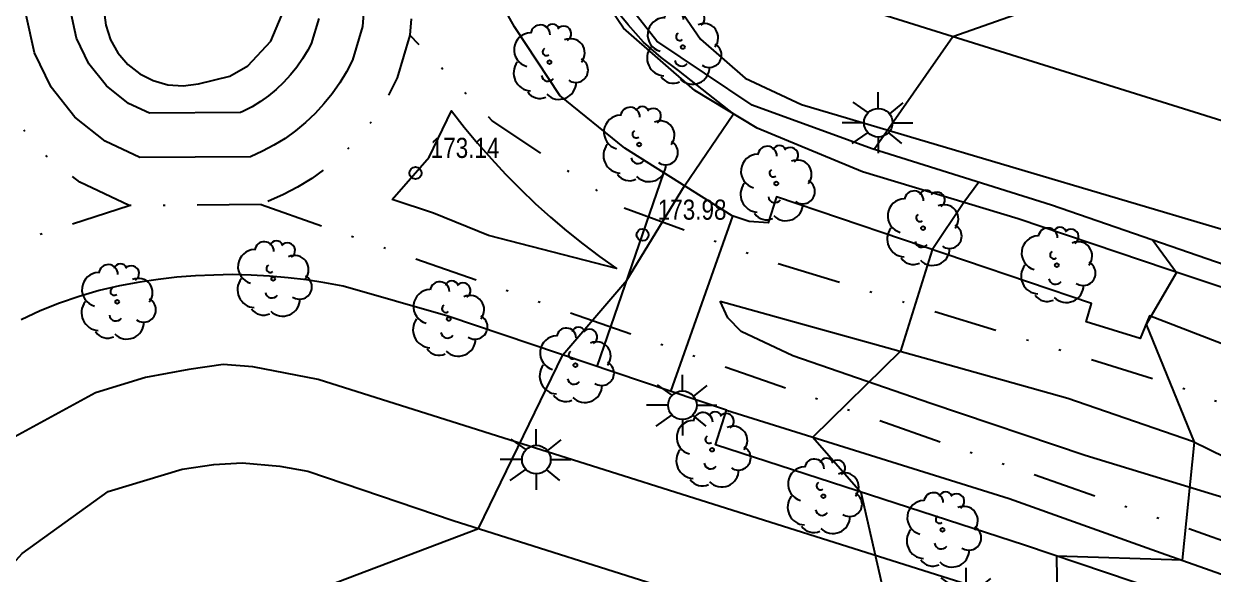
# Model space of a CAD drawing. Header units: metres. Extents: x 523239 to 523998, y 4669208 to 4669802.
# Drawn here: x 523687.6 to 523746.7, y 4669335.3 to 4669362.7 of the extents above; entities that cross this region are included whole.
import ezdxf

# ---------------------------------------------------------------- set-up
doc = ezdxf.new("R2010")
doc.units = ezdxf.units.M
doc.header["$MEASUREMENT"] = 0
doc.linetypes.add('MORSE_D', pattern=[31.75, 12.7, -6.35, 0, -6.35, 0, -6.35])
for name, color, linetype in [('031006 Cota terreno', 9, 'Continuous'), ('032011 Curva cada 1 m', 40, 'Continuous'), ('032015 Curva cada 5 m', 34, 'Continuous'), ('033006 Texto cota terreno', 9, 'Continuous'), ('072004 Bordillo Acera', 1, 'Continuous'), ('072027 Pavimento', 9, 'Continuous'), ('082001 Valla Alambrada', 7, 'ALAMBRADA'), ('082002 Muro Tapia', 6, 'Continuous'), ('101001 Arbol', 3, 'Continuous'), ('141002 Farola pie', 7, 'Continuous'), ('192006 Paso cebra', 9, 'Continuous'), ('192008 Linea blanca', 9, 'Continuous'), ('192009 Grandes aparcamientos', 9, 'Continuous'), ('202001 Eje Calle', 254, 'MORSE_D')]:
    doc.layers.add(name, color=color, linetype=linetype)
doc.styles.get("Standard").update_dxf_attribs({"font": 'arial.ttf'})
doc.linetypes.add('ALAMBRADA', pattern='A,3,[131,GEOGRAMA.SHX,S=0.5,R=0,X=0,Y=0],3', length=6)

# ---------------------------------------------------------------- blocks, each defined once
blk = doc.blocks.new('COTAP')
at = {"color": 0}
blk.add_circle((0, 0), 0.3, dxfattribs=at)
blk = doc.blocks.new('FAROLA')
at = {"color": 0}
for p, q in [((0, 0.71), (0, 1.51)), ((-1.26, 1.02), (-0.51, 0.49)), ((1.21, 0.98), (0.553, 0.446)), ((-0.71, 0), (-1.79, 0)), ((0.71, 0), (1.71, 0)), ((-1.3, -1.04), (-0.51, -0.48)), ((1.17, -1.04), (0.511, -0.493)), ((0, -0.71), (0, -1.51))]:
    blk.add_line(p, q, dxfattribs=at)
blk.add_circle((0, 0), 0.71, dxfattribs=at)
blk = doc.blocks.new('ARBOL')
at = {"color": 0}
blk.add_circle((0, 0), 0.0939, dxfattribs=at)
for centre, radius, start, end in [((-0.448, 1.368), 0.48, 359.28777, 173.60777), ((0.156, 1.551), 0.336, 23.15651, 160.46651), ((0.701, 1.409), 0.384, 301.57804, 139.32804), ((-0.902, 0.61), 0.852, 92.28, 254.58), ((-0.146, 0.514), 0.192, 119.14, 310.56), ((1.05, 0.46), 0.708, 319.85562, 114.76562), ((1.31, -0.398), 0.612, 235.52754, 62.02753), ((-0.89, -0.542), 0.888, 142.64, 266.54), ((-0.062, -0.614), 0.336, 189.64, 323.88), ((0.478, -0.998), 0.852, 224.67, 0.24), ((-0.482, -1.082), 0.72, 213.78, 295.32)]:
    blk.add_arc(centre, radius, start, end, dxfattribs=at)

msp = doc.modelspace()

# ---------------------------------------------------------------- linework, layer by layer
at = {"layer": '032011 Curva cada 1 m'}
for points, elevation in [([(523729.86, 4669356.44), (523733.76, 4669362.04), (523745.07, 4669366.03), (523749.62, 4669377.7), (523754.19, 4669379.66), (523759.43, 4669381.43)], 176), ([(523694.16, 4669331.51), (523710.2, 4669337.59), (523714.38, 4669346.23), (523717.57, 4669349.93), (523720.43, 4669354.63), (523722.87, 4669358.2), (523721.08, 4669359.61), (523720.13, 4669360.36), (523719.27, 4669361), (523718.4, 4669361.77), (523717.64, 4669362.62), (523716.92, 4669363.48)], 174), ([(523743.7, 4669351.92), (523744.88, 4669350.32), (523743.36, 4669347.73), (523745.75, 4669341.89), (523745.16, 4669336.02), (523738.92, 4669336.23), (523739.02, 4669328.5), (523733.25, 4669321.18), (523733.78, 4669315.71), (523731.1, 4669308.84), (523730.73, 4669306.46), (523723.29, 4669298.76), (523719.09, 4669294.9), (523718.22, 4669294.88), (523717.52, 4669292.44), (523718.81, 4669285.62), (523718.914, 4669285)], 176)]:
    msp.add_lwpolyline(points, dxfattribs=dict(at, elevation=elevation))
at = {"layer": '032015 Curva cada 5 m', "elevation": 175}
msp.add_lwpolyline([(523735.05, 4669354.8), (523734.31, 4669353.8), (523732.73, 4669351.45), (523731.17, 4669346.4), (523726.81, 4669342.14), (523729.19, 4669339.41), (523731.11, 4669330.97), (523722.41, 4669325.29), (523714.47, 4669319.36), (523710.74, 4669317.59), (523702.8, 4669311.73), (523695.95, 4669312.67), (523695.02, 4669306.19), (523696.36, 4669300.97), (523696.43, 4669296.41)], dxfattribs=at)
at = {"layer": '072004 Bordillo Acera', "flags": 128}
for points in [[(523758.61, 4669346.7), (523757.97, 4669345.38), (523751.1, 4669348.24), (523744.41, 4669350.48), (523737.01, 4669352.99), (523729.27, 4669355.32), (523724.04, 4669357.49), (523720.94, 4669359.36), (523717.4, 4669362.45), (523715.02, 4669365.99), (523713.52, 4669369.28), (523712.98, 4669371.83), (523712.67, 4669375.35), (523712.9, 4669378.6), (523713.67, 4669381.98), (523715.04, 4669384.87), (523716.63, 4669387.35), (523718.32, 4669389.4), (523722.42, 4669392.41), (523731.55, 4669398.02), (523740.3, 4669402.98)], [(523755.97, 4669343.36), (523743.54, 4669348.16), (523743.07, 4669347.04), (523740.38, 4669347.87), (523740.65, 4669348.77), (523725, 4669354.07), (523724.59, 4669352.79), (523723.64, 4669352.85), (523722.8, 4669353.13), (523717.46, 4669356.5), (523714.24, 4669359.11), (523711.98, 4669362.53), (523710.3, 4669365.56)], [(523693.85, 4669358.23), (523692.81, 4669358.72), (523691.71, 4669359.59), (523690.83, 4669360.69), (523690.23, 4669361.96), (523689.92, 4669363.33)], [(523702.26, 4669362.94), (523701.88, 4669361.68), (523701.72, 4669361.36), (523701.46, 4669360.94), (523701.17, 4669360.52), (523700.86, 4669360.14), (523700.51, 4669359.75), (523700.15, 4669359.41), (523699.77, 4669359.09), (523699.37, 4669358.81), (523698.95, 4669358.55), (523698.49, 4669358.31), (523698.38, 4669358.26), (523693.85, 4669358.23)], [(523744.05, 4669334.5), (523737.32, 4669336.77), (523721.97, 4669341.76), (523722.52, 4669343.48), (523708.68, 4669348.15), (523703.48, 4669349.64), (523702.57, 4669349.81), (523701.66, 4669349.95), (523700.74, 4669350.06), (523699.82, 4669350.14), (523698.9, 4669350.19), (523697.97, 4669350.21), (523697.05, 4669350.19), (523696.13, 4669350.15), (523695.21, 4669350.08), (523694.29, 4669349.97), (523693.38, 4669349.84), (523692.36, 4669349.66), (523691.35, 4669349.42), (523690.36, 4669349.13), (523689.38, 4669348.8), (523688.42, 4669348.41), (523687.48, 4669347.97)]]:
    msp.add_lwpolyline(points, dxfattribs=at)
at = {"layer": '072027 Pavimento', "flags": 128}
msp.add_lwpolyline([(523730.77, 4669395.94), (523729.71, 4669393.57), (523726.89, 4669390.52), (523723.5, 4669387.12), (523720.75, 4669383.58), (523718.86, 4669380.23), (523717.66, 4669376.62), (523717.42, 4669372.54), (523717.88, 4669368.05), (523719.06, 4669365.08), (523721.23, 4669361.91), (523723.44, 4669359.98), (523726.24, 4669358.66), (523752.49, 4669350.88)], dxfattribs=at)
at = {"layer": '082001 Valla Alambrada', "flags": 128}
for points in [[(523751.84, 4669349.11), (523738.67, 4669353.66), (523729.75, 4669356.47), (523723.79, 4669358.63), (523719.05, 4669361.81), (523716.09, 4669365.6), (523714.32, 4669369.67), (523713.59, 4669372.93), (523713.5, 4669375.82), (523713.66, 4669377.91), (523714.8, 4669382.04)], [(523798.47, 4669291.18), (523798.27, 4669291.36), (523788.5, 4669299.7), (523778.24, 4669308.46), (523769.2, 4669316.01), (523762.28, 4669321.58), (523756.02, 4669325.94), (523750.6, 4669328.92), (523744.14, 4669331.63), (523734.84, 4669334.7), (523702.23, 4669345), (523698.98, 4669345.63), (523697.51, 4669345.74), (523695.8, 4669345.5), (523693.65, 4669345.1), (523691.17, 4669344.33), (523686.98, 4669342.06), (523683.61, 4669339.29), (523681.35, 4669336.85), (523678.53, 4669332.17), (523677.5, 4669329.41), (523676.64, 4669326.03), (523676.42, 4669324.88), (523676.38, 4669323.09), (523676.63, 4669320.16), (523677.48, 4669315.75), (523679.88, 4669307.88), (523680.07, 4669307.34), (523680.28, 4669306.79), (523680.49, 4669306.26), (523680.71, 4669305.72), (523680.94, 4669305.19), (523681.18, 4669304.66), (523681.43, 4669304.14), (523681.69, 4669303.62), (523681.95, 4669303.1), (523682.23, 4669302.59), (523682.51, 4669302.09), (523682.93, 4669301.53), (523683.38, 4669301), (523683.86, 4669300.49), (523684.36, 4669300.02), (523684.9, 4669299.57), (523685.46, 4669299.16), (523686.04, 4669298.77), (523686.64, 4669298.43), (523687.26, 4669298.11), (523687.9, 4669297.84), (523688.56, 4669297.6), (523688.99, 4669297.47), (523689.42, 4669297.34), (523689.86, 4669297.23), (523690.29, 4669297.12), (523690.73, 4669297.02), (523691.17, 4669296.93), (523691.61, 4669296.85), (523692.06, 4669296.78), (523692.5, 4669296.71), (523692.95, 4669296.65), (523693.39, 4669296.6), (523705.92, 4669295.8), (523712.57, 4669295.44), (523714.23, 4669295.37), (523715.88, 4669295.24), (523717.53, 4669295.07), (523719.18, 4669294.84), (523720.82, 4669294.57), (523722.45, 4669294.25), (523724.07, 4669293.88), (523725.68, 4669293.46), (523727.27, 4669292.99), (523728.85, 4669292.48), (523730.41, 4669291.91), (523731.01, 4669291.69), (523731.32, 4669291.58), (523731.6, 4669291.47), (523732.19, 4669291.23), (523732.78, 4669290.97), (523733.35, 4669290.7), (523733.92, 4669290.42), (523734.49, 4669290.12), (523735.04, 4669289.81), (523735.59, 4669289.49), (523736.13, 4669289.15), (523736.66, 4669288.8), (523737.76, 4669288.04), (523738.83, 4669287.26), (523739.87, 4669286.43), (523740.89, 4669285.58), (523741.535, 4669285)]]:
    msp.add_lwpolyline(points, dxfattribs=at)
at = {"layer": '082002 Muro Tapia', "flags": 128}
msp.add_lwpolyline([(523691.59, 4669363.35), (523691.68, 4669362.6), (523691.91, 4669361.88), (523692.28, 4669361.23), (523692.77, 4669360.65), (523693.37, 4669360.19), (523694.04, 4669359.85), (523694.77, 4669359.65), (523695.53, 4669359.6), (523696.28, 4669359.7), (523697.84, 4669360.07), (523698.73, 4669360.59), (523699.88, 4669361.81), (523700.55, 4669363.39)], dxfattribs=at)
at = {"layer": '192006 Paso cebra', "flags": 128}
for points in [[(523716.09, 4669345.65), (523719.41, 4669355.27)], [(523719.75, 4669344.41), (523722.84, 4669353.12)]]:
    msp.add_lwpolyline(points, dxfattribs=at)
at = {"layer": '192008 Linea blanca', "flags": 128}
for points in [[(523704.56, 4669364.28), (523704.43, 4669362.54), (523703.93, 4669360.87), (523703.64, 4669360.29), (523703.3, 4669359.74), (523702.93, 4669359.2), (523702.52, 4669358.7), (523702.08, 4669358.22), (523701.61, 4669357.77), (523701.11, 4669357.36), (523700.59, 4669356.98), (523700.03, 4669356.64), (523699.46, 4669356.34), (523698.87, 4669356.07), (523693.37, 4669356.03)], [(523693.37, 4669356.03), (523691.65, 4669356.84), (523690.15, 4669358.03), (523688.96, 4669359.52), (523688.14, 4669361.24), (523687.72, 4669363.1)], [(523705.91, 4669353.94), (523707.75, 4669356.04), (523708.86, 4669358.35), (523709.49, 4669357.54), (523710.15, 4669356.74), (523710.84, 4669355.96), (523711.54, 4669355.21), (523712.27, 4669354.47), (523713.02, 4669353.75), (523713.78, 4669353.06), (523714.57, 4669352.39), (523715.38, 4669351.74), (523716.2, 4669351.11), (523717.05, 4669350.51), (523710.7, 4669352.16), (523707.96, 4669353.26), (523705.91, 4669353.94)], [(523722.2, 4669348.89), (523732.57, 4669346.01), (523739.47, 4669344.08), (523745.67, 4669341.93), (523750.6, 4669339.52), (523754.65, 4669337.39), (523760.46, 4669333.72), (523754.38, 4669336.5), (523748.03, 4669338.87), (523740.34, 4669341.22), (523732.67, 4669343.8), (523725.81, 4669346.17), (523723.25, 4669347.38), (523722.59, 4669348.07), (523722.2, 4669348.89)]]:
    msp.add_lwpolyline(points, dxfattribs=at)
at = {"layer": '192009 Grandes aparcamientos', "flags": 128}
for points in [[(523751.57, 4669351.15), (523753.27, 4669355.93), (523729.7, 4669363.31), (523726.2, 4669364.57), (523724.3, 4669366.85), (523722.97, 4669369.87), (523722.62, 4669372.37), (523722.87, 4669374.31), (523723.15, 4669375.67), (523723.59, 4669377.6), (523723.97, 4669378.65), (523724.21, 4669379.2), (523725.09, 4669380.4), (523734.22, 4669390.31), (523729.95, 4669394.11)], [(523722.52, 4669343.48), (523736.56, 4669339.08), (523744.11, 4669336.39), (523750.05, 4669334.28), (523754.18, 4669332.54), (523757.23, 4669330.87), (523761.06, 4669328.44), (523766.07, 4669325.09), (523771.38, 4669321.09), (523779.53, 4669314.32), (523799.81, 4669297.04)], [(523684.53, 4669333.05), (523687.52, 4669336.35), (523691.8, 4669339.43), (523695.48, 4669340.55), (523697.05, 4669340.78), (523698.45, 4669340.86), (523700.33, 4669340.69), (523701.72, 4669340.45), (523708.94, 4669337.99), (523732.16, 4669330.64)]]:
    msp.add_lwpolyline(points, dxfattribs=at)
at = {"layer": '202001 Eje Calle', "ltscale": 0.25, "flags": 128}
for points in [[(523704.77, 4669370.593), (523705.928, 4669368.675), (523706.674, 4669366.565), (523706.957, 4669364.342), (523706.79, 4669362.104)], [(523692.845, 4669353.64), (523690.384, 4669354.799), (523688.455, 4669356.329), (523686.925, 4669358.246), (523685.872, 4669360.454), (523685.331, 4669362.846)], [(523706.79, 4669362.104), (523706.156, 4669359.988), (523705.726, 4669359.127), (523705.3, 4669358.438), (523704.84, 4669357.767), (523704.323, 4669357.136), (523703.786, 4669356.551), (523703.194, 4669355.983), (523702.571, 4669355.473), (523701.915, 4669354.994), (523701.206, 4669354.563), (523700.513, 4669354.198), (523699.398, 4669353.688)], [(523770.2, 4669326.99), (523759.349, 4669337.461), (523751.582, 4669342.052), (523744.984, 4669344.639), (523724.495, 4669350.934), (523717.396, 4669353.521), (523710.882, 4669357.861), (523706.79, 4669362.104)], [(523668.36, 4669321.03), (523670.197, 4669328.055), (523672.536, 4669336.652), (523675.709, 4669342.411), (523678.966, 4669346.251), (523687.485, 4669351.926), (523692.845, 4669353.64)], [(523699.398, 4669353.688), (523692.845, 4669353.64)], [(523699.398, 4669353.688), (523723.313, 4669345.333), (523745.151, 4669337.712), (523758.931, 4669332.787), (523770.2, 4669326.99)]]:
    msp.add_lwpolyline(points, dxfattribs=at)

# ---------------------------------------------------------------- block references
at = {"layer": '031006 Cota terreno'}
for p in [(523707.07, 4669355.26, 173.14), (523718.35, 4669352.19, 173.98)]:
    msp.add_blockref('COTAP', p, dxfattribs=at)
at = {"layer": '101001 Arbol'}
for p in [(523720.35, 4669361.52), (523713.72, 4669360.77), (523718.18, 4669356.68), (523724.99, 4669354.74), (523732.28, 4669352.52), (523738.93, 4669350.68), (523700, 4669350), (523692.25, 4669348.86), (523708.72, 4669348.01), (523715.01, 4669345.71), (523721.8, 4669341.51), (523727.33, 4669339.2), (523733.25, 4669337.53)]:
    msp.add_blockref('ARBOL', p, dxfattribs=at)
at = {"layer": '141002 Farola pie'}
for p in [(523730.06, 4669357.76), (523720.33, 4669343.72), (523713.07, 4669341.02), (523734.42, 4669334.13)]:
    msp.add_blockref('FAROLA', p, dxfattribs=at)

# ---------------------------------------------------------------- texts
at = {"layer": '033006 Texto cota terreno', "width": 0.8}
for s, p in [('173.14', (523707.82, 4669356.01, 173.14)), ('173.98', (523719.1, 4669352.94, 173.98))]:
    msp.add_text(s, height=1, dxfattribs=at).set_placement(p)

doc.saveas('drawing.dxf')
